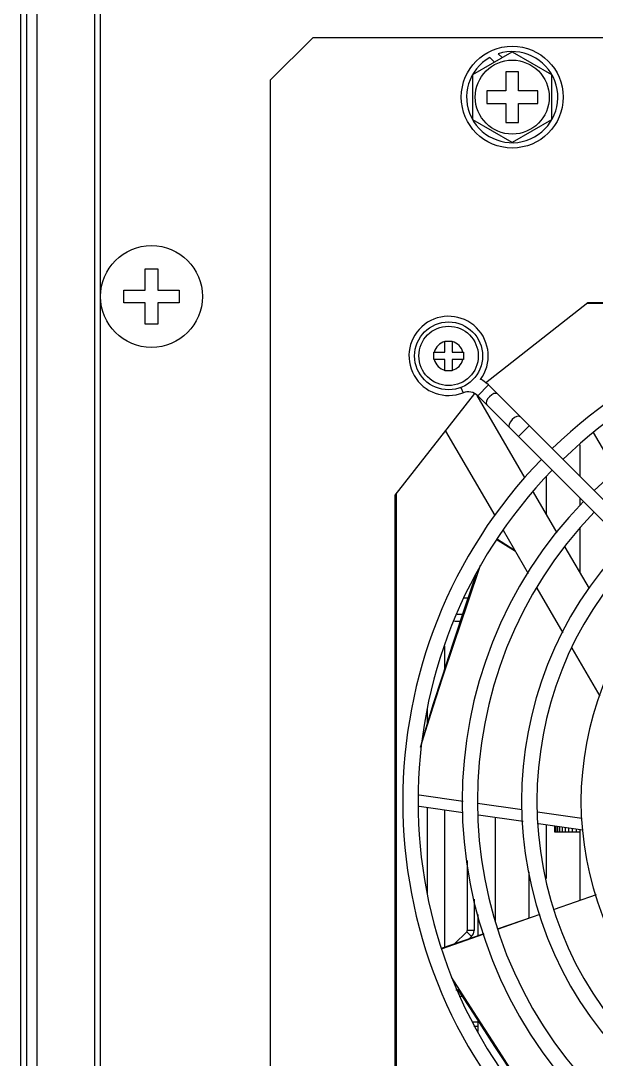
# Model space of a CAD drawing. Header units: millimetres. Extents: x -3 to 101, y -1 to 128.
# Drawn here: x 0 to 6.78, y 35.66 to 47.9 of the extents above; entities that cross this region are included whole.
import ezdxf

# ---------------------------------------------------------------- set-up
doc = ezdxf.new("R2010")
doc.units = ezdxf.units.MM

msp = doc.modelspace()

# ---------------------------------------------------------------- linework, layer by layer
for p, q in [((0, 3.4), (0, 88.4)), ((0.07, 3.34), (0.07, 88.46)), ((0.19, 88.45), (0.19, 3.35)), ((0.87, 88.15), (0.87, 3.65)), ((0.94, 6.45), (0.94, 48.1)), ((3.44, 47.7), (2.94, 47.2)), ((32.14, 47.7), (3.44, 47.7)), ((5.326, 47.268), (5.79, 47.535)), ((5.67, 47.466), (5.625, 47.511)), ((5.79, 47.535), (6.254, 47.268)), ((5.526, 47.468), (5.58, 47.414)), ((5.326, 46.732), (5.326, 47.268)), ((5.715, 47.3), (5.715, 47.075)), ((5.865, 47.3), (5.715, 47.3)), ((5.865, 47.075), (5.865, 47.3)), ((6.254, 47.268), (6.254, 46.732)), ((2.94, 47.2), (2.94, 30.2)), ((5.49, 47.075), (5.49, 46.925)), ((5.715, 47.075), (5.49, 47.075)), ((6.09, 47.075), (5.865, 47.075)), ((6.09, 46.925), (6.09, 47.075)), ((5.49, 46.925), (5.715, 46.925)), ((5.715, 46.925), (5.715, 46.7)), ((5.865, 46.7), (5.865, 46.925)), ((5.865, 46.925), (6.09, 46.925)), ((5.79, 46.464), (5.326, 46.732)), ((5.715, 46.7), (5.865, 46.7)), ((6.254, 46.732), (5.79, 46.464)), ((1.465, 44.725), (1.465, 44.975)), ((1.465, 44.975), (1.615, 44.975)), ((1.615, 44.975), (1.615, 44.725)), ((1.215, 44.575), (1.215, 44.725)), ((1.215, 44.725), (1.465, 44.725)), ((1.615, 44.725), (1.865, 44.725)), ((1.865, 44.725), (1.865, 44.575)), ((1.465, 44.575), (1.215, 44.575)), ((1.465, 44.325), (1.465, 44.575)), ((1.615, 44.575), (1.615, 44.325)), ((1.865, 44.575), (1.615, 44.575)), ((5.476, 43.632), (6.68, 44.58)), ((13.917, 44.567), (6.663, 44.567)), ((6.68, 44.58), (13.9, 44.58)), ((1.615, 44.325), (1.465, 44.325)), ((4.996, 43.994), (4.996, 44.125)), ((4.996, 44.125), (5.084, 44.125)), ((5.084, 44.125), (5.084, 43.994)), ((4.865, 43.906), (4.865, 43.994)), ((4.865, 43.994), (4.996, 43.994)), ((5.084, 43.994), (5.215, 43.994)), ((5.215, 43.994), (5.215, 43.906)), ((4.996, 43.906), (4.865, 43.906)), ((4.996, 43.775), (4.996, 43.906)), ((5.084, 43.906), (5.084, 43.775)), ((5.215, 43.906), (5.084, 43.906)), ((5.084, 43.775), (4.996, 43.775)), ((5.186, 43.579), (5.211, 43.516)), ((5.51, 43.607), (5.383, 43.48)), ((5.51, 43.607), (9.647, 39.471)), ((4.41, 42.31), (5.351, 43.505)), ((5.943, 42.51), (5.376, 43.485)), ((5.383, 43.48), (9.519, 39.343)), ((5.991, 43.126), (5.864, 42.999)), ((5.003, 43.064), (5.583, 42.067)), ((7.015, 42.59), (6.746, 43.048)), ((6.59, 42.527), (6.59, 42.903)), ((6.19, 42.529), (6.19, 42.084)), ((4.41, 35.09), (4.41, 42.31)), ((4.423, 42.327), (4.423, 35.073)), ((6.318, 41.864), (6.039, 42.344)), ((6.59, 42.193), (6.59, 42.273)), ((5.683, 41.895), (5.979, 41.385)), ((6.59, 41.396), (6.59, 41.926)), ((5.829, 41.643), (5.601, 41.787)), ((5.824, 41.652), (5.604, 41.792)), ((6.699, 41.209), (6.415, 41.696)), ((5.262, 41.029), (5.418, 41.484)), ((6.081, 41.211), (6.386, 40.687)), ((5.214, 41.1), (5.273, 41.1)), ((5.206, 40.9), (5.143, 40.9)), ((5.179, 40.82), (5.109, 40.82)), ((4.99, 40.529), (4.99, 40.247)), ((6.491, 40.505), (6.821, 39.938)), ((4.79, 39.611), (4.79, 39.788)), ((4.71, 39.337), (4.732, 39.412)), ((5.212, 38.698), (4.693, 38.773)), ((5.212, 38.564), (4.693, 38.638)), ((4.79, 37.612), (4.79, 38.624)), ((4.99, 38.596), (4.99, 36.978)), ((5.907, 38.598), (5.382, 38.674)), ((6.61, 38.496), (6.089, 38.572)), ((5.917, 38.462), (5.392, 38.538)), ((5.59, 38.509), (5.59, 37.287)), ((6.62, 38.361), (6.099, 38.436)), ((6.19, 38.423), (6.19, 37.792)), ((6.289, 38.408), (6.289, 38.335)), ((6.29, 38.408), (6.29, 38.335)), ((6.59, 38.335), (6.29, 38.335)), ((6.293, 38.408), (6.293, 38.335)), ((6.304, 38.406), (6.304, 38.335)), ((6.322, 38.404), (6.322, 38.335)), ((6.347, 38.4), (6.347, 38.335)), ((6.377, 38.396), (6.377, 38.335)), ((6.413, 38.391), (6.413, 38.335)), ((6.453, 38.385), (6.453, 38.335)), ((6.497, 38.379), (6.497, 38.335)), ((6.543, 38.372), (6.543, 38.335)), ((6.59, 37.532), (6.59, 38.365)), ((5.26, 38.002), (5.26, 37.177)), ((5.99, 37.322), (5.99, 37.867)), ((6.779, 37.599), (6.284, 37.425)), ((5.34, 37.545), (5.34, 37.177)), ((5.39, 37.115), (5.39, 37.366)), ((6.026, 37.334), (5.624, 37.196)), ((6.026, 37.334), (5.625, 37.194)), ((6.114, 37.365), (6.026, 37.334)), ((5.454, 37.137), (4.951, 36.964)), ((5.455, 37.134), (4.953, 36.959)), ((5.254, 37.163), (5.11, 37.019)), ((5.311, 37.107), (5.254, 37.163)), ((5.34, 37.177), (5.26, 37.177)), ((5.311, 37.107), (5.282, 37.078)), ((5.334, 36.221), (5.076, 36.626)), ((5.126, 36.48), (5.151, 36.48)), ((5.151, 36.483), (5.151, 36.48)), ((5.204, 36.4), (5.165, 36.4)), ((5.39, 35.986), (5.39, 36.112)), ((5.321, 36.1), (5.39, 36.1)), ((5.339, 36.05), (5.39, 36.05))]:
    msp.add_line(p, q)
for points in [[(5.616, 43.501), (5.599, 43.508), (5.575, 43.505), (5.548, 43.491), (5.521, 43.469), (5.499, 43.442), (5.485, 43.415), (5.482, 43.391), (5.489, 43.374)], [(5.885, 43.232), (5.868, 43.239), (5.844, 43.236), (5.817, 43.222), (5.79, 43.2), (5.768, 43.173), (5.754, 43.146), (5.751, 43.122), (5.758, 43.105)], [(4.731, 39.412), (4.767, 39.537), (4.86, 39.841), (4.963, 40.165), (5.098, 40.576), (5.241, 41.005), (5.366, 41.375)], [(4.732, 39.412), (4.767, 39.526), (4.858, 39.812), (4.97, 40.157), (5.105, 40.564), (5.262, 41.029)], [(6.265, 34.802), (6.192, 34.904), (6.013, 35.166), (5.823, 35.449), (5.586, 35.81), (5.34, 36.19), (5.15, 36.485)], [(6.265, 34.803), (6.201, 34.897), (6.034, 35.146), (5.834, 35.449), (5.6, 35.809), (5.334, 36.221)]]:
    msp.add_lwpolyline(points)
for centre, radius in [((5.79, 47), 0.6), ((5.79, 47), 0.436), ((1.54, 44.65), 0.6), ((5.04, 43.95), 0.4), ((5.04, 43.95), 0.35)]:
    msp.add_circle(centre, radius)
for centre, radius, start, end in [((5.79, 47), 0.537, 119.3662, 107.9007), ((10.29, 38.7), 5.79, 45.8941, 134.1059), ((5.04, 43.95), 0.467, 323.2868, 291.5016), ((10.29, 38.7), 5.61, 45.9227, 134.0773), ((5.04, 43.95), 0.174, 104.5292, 165.4708), ((5.04, 43.95), 0.174, 14.5292, 75.4708), ((5.04, 43.95), 0.174, 194.5292, 255.4708), ((5.04, 43.95), 0.174, 284.5292, 345.4708), ((10.29, 38.7), 5.09, 46.0168, 133.9832), ((5.27, 43.367), 0.34, 45, 65.2944), ((5.27, 43.367), 0.16, 45, 111.5016), ((10.29, 38.7), 5.79, 135.8895, 224.1105), ((10.29, 38.7), 5.61, 135.9182, 224.0818), ((10.29, 38.7), 5.09, 136.0122, 223.9878), ((10.29, 38.7), 4.91, 136.0511, 223.9489), ((10.29, 38.7), 4.39, 136.1756, 223.8244), ((10.29, 38.7), 4.21, 136.2259, 223.7741), ((10.29, 38.7), 3.69, 136.4027, 223.5973), ((5.24, 37.177), 0.02, 315, 0), ((5.24, 37.177), 0.1, 315, 0)]:
    msp.add_arc(centre, radius, start, end)

doc.saveas('drawing.dxf')
